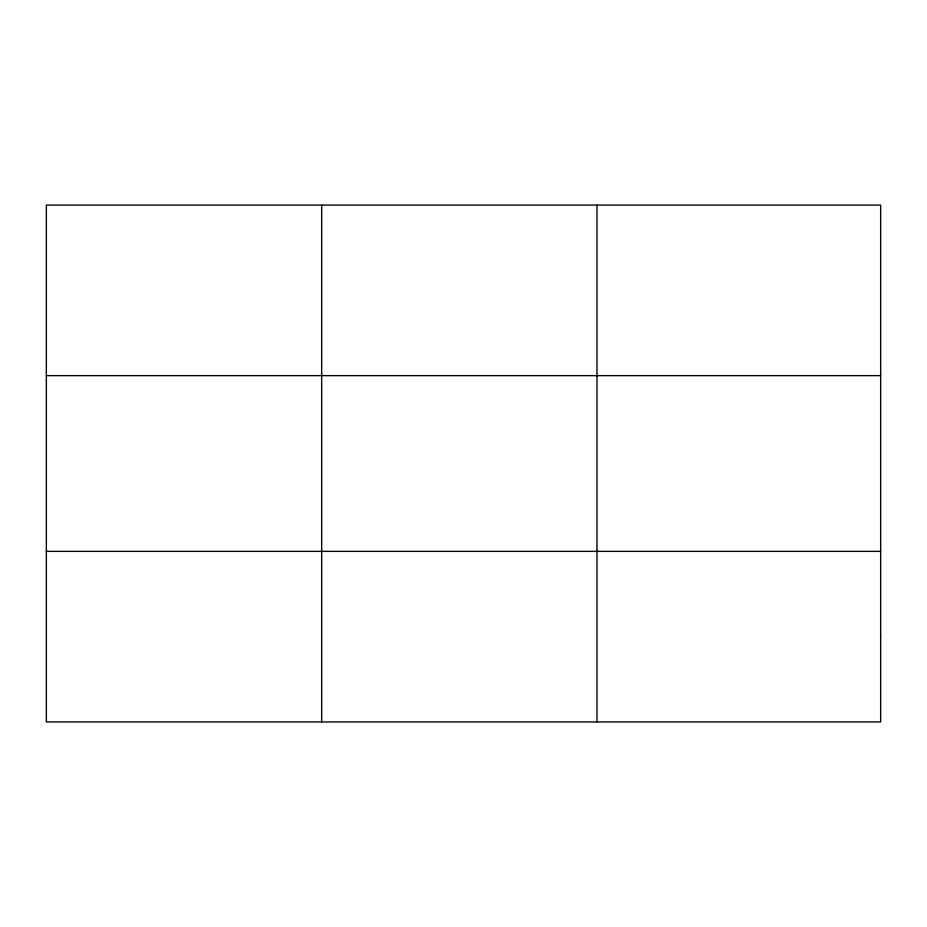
<?xml version="1.0" encoding="UTF-8"?>
<svg xmlns="http://www.w3.org/2000/svg" width="927" height="927" viewBox="0 0 927 927"><rect width="100%" height="100%" fill="white"/><g stroke="black" fill="none" stroke-linecap="round" stroke-linejoin="round"><path stroke-width="1.39" d="M321.669 205.076L321.669 721.924M596.988 205.076L596.988 721.924M46.35 375.632L880.65 375.632M46.35 551.368L880.65 551.368M880.65 636.64L880.65 721.924L46.35 721.924L46.35 205.076L880.65 205.076L880.65 636.64"/></g></svg>
